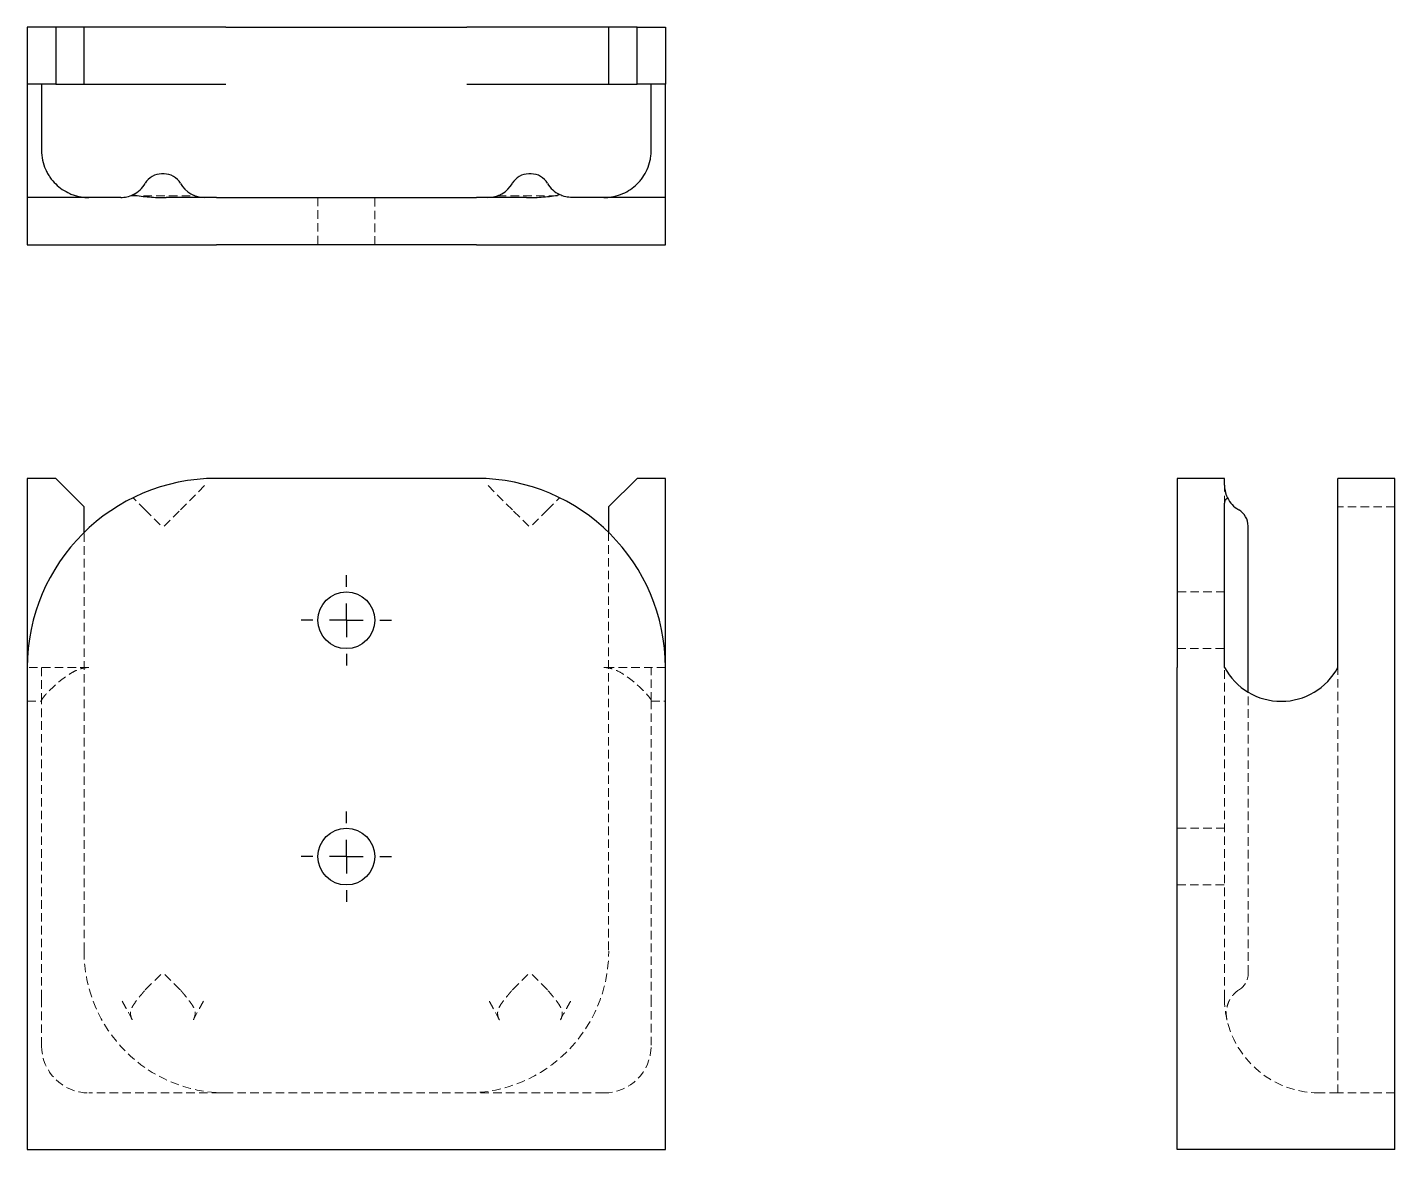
# Model space of a CAD drawing. Header units: millimetres. Extents: x 35 to 239, y 7 to 174.
import ezdxf

# ---------------------------------------------------------------- set-up
doc = ezdxf.new("R2010")
doc.units = ezdxf.units.MM
doc.linetypes.add('HIDDEN', pattern=[1.905, 1.27, -0.635])
doc.layers.add('10', color=7, linetype='Continuous')

# ---------------------------------------------------------------- blocks, each defined once
blk = doc.blocks.new('SW_CENTERMARKSYMBOL_0')
at = {"layer": '10', "color": 0}
for p, q in [((0, 5), (0, 6.73)), ((0, 0), (0, 2.5)), ((-5, 0), (-6.73, 0)), ((0, 0), (-2.5, 0)), ((0, 0), (0, -2.5)), ((0, 0), (2.5, 0)), ((5, 0), (6.73, 0)), ((0, -5), (0, -6.73))]:
    blk.add_line(p, q, dxfattribs=at)
blk = doc.blocks.new('SW_CENTERMARKSYMBOL_1')
at = {"layer": '10', "color": 0}
for p, q in [((0, 5), (0, 6.73)), ((0, 0), (0, 2.5)), ((-5, 0), (-6.73, 0)), ((0, 0), (-2.5, 0)), ((0, 0), (0, -2.5)), ((0, 0), (2.5, 0)), ((5, 0), (6.73, 0)), ((0, -5), (0, -6.73))]:
    blk.add_line(p, q, dxfattribs=at)

msp = doc.modelspace()

# ---------------------------------------------------------------- linework, layer by layer
at = {"color": 7, "linetype": 'Continuous', "lineweight": 25}
for p, q in [((39.69, 174.2), (35.46, 174.2)), ((35.46, 174.2), (35.46, 165.75)), ((39.69, 174.2), (39.69, 165.75)), ((43.92, 174.2), (39.69, 174.2)), ((43.92, 165.75), (43.92, 174.2)), ((65.04, 174.2), (43.92, 174.2)), ((65.04, 174.2), (100.96, 174.2)), ((122.08, 174.2), (100.96, 174.2)), ((122.08, 174.2), (122.08, 165.75)), ((126.31, 174.2), (122.08, 174.2)), ((126.31, 174.2), (130.54, 174.2)), ((126.31, 165.75), (126.31, 174.2)), ((130.54, 174.2), (130.54, 165.75)), ((39.69, 165.75), (35.46, 165.75)), ((35.46, 165.75), (35.46, 148.85)), ((37.58, 165.75), (37.58, 155.89)), ((39.69, 165.75), (43.92, 165.75)), ((43.92, 165.75), (65.04, 165.75)), ((100.96, 165.75), (122.08, 165.75)), ((122.08, 165.75), (126.31, 165.75)), ((130.54, 165.75), (126.31, 165.75)), ((128.42, 155.89), (128.42, 165.75)), ((130.54, 148.85), (130.54, 165.75)), ((55.83, 152.37), (55.47, 152.37)), ((110.53, 152.37), (110.17, 152.37)), ((49.37, 148.85), (35.46, 148.85)), ((35.46, 148.85), (35.46, 141.8)), ((63.63, 148.85), (56.16, 148.85)), ((63.63, 148.85), (102.37, 148.85)), ((109.84, 148.85), (102.37, 148.85)), ((130.54, 148.85), (116.63, 148.85)), ((130.54, 141.8), (130.54, 148.85)), ((35.46, 141.8), (63.63, 141.8)), ((102.37, 141.8), (63.63, 141.8)), ((102.37, 141.8), (130.54, 141.8)), ((39.69, 107), (35.46, 107)), ((35.46, 107), (35.46, 78.83)), ((39.69, 107), (43.92, 102.77)), ((102.37, 107), (63.63, 107)), ((122.08, 102.77), (126.31, 107)), ((130.54, 107), (126.31, 107)), ((130.54, 78.83), (130.54, 107)), ((213.85, 107), (206.8, 107)), ((206.8, 107), (206.8, 78.83)), ((213.85, 105.99), (213.85, 107)), ((230.75, 78.83), (230.75, 107)), ((239.2, 107), (230.75, 107)), ((239.2, 7), (239.2, 107)), ((43.92, 98.95), (43.92, 102.77)), ((122.08, 102.77), (122.08, 98.95)), ((213.85, 78.83), (213.85, 103.12)), ((217.37, 75.15), (217.37, 99.89)), ((35.46, 78.83), (35.46, 7)), ((130.54, 7), (130.54, 78.83)), ((206.8, 7), (206.8, 78.83)), ((35.46, 7), (130.54, 7)), ((239.2, 7), (206.8, 7))]:
    msp.add_line(p, q, dxfattribs=at)
at = {"color": 7, "linetype": 'HIDDEN', "lineweight": 18}
for p, q in [((50.85, 149.1), (60.45, 149.1)), ((78.77, 148.85), (78.77, 141.8)), ((87.23, 141.8), (87.23, 148.85)), ((105.55, 149.1), (115.15, 149.1)), ((58.27, 102.33), (61.93, 105.99)), ((107.73, 102.33), (104.07, 105.99)), ((213.85, 103.12), (213.85, 105.99)), ((53.03, 102.33), (51.24, 104.13)), ((112.97, 102.33), (114.76, 104.13)), ((53.03, 102.33), (55.47, 99.89)), ((55.83, 99.89), (58.27, 102.33)), ((110.17, 99.89), (107.73, 102.33)), ((112.97, 102.33), (110.53, 99.89)), ((239.2, 102.77), (230.75, 102.77)), ((43.92, 36.58), (43.92, 98.95)), ((122.08, 98.95), (122.08, 36.58)), ((213.85, 90.1), (206.8, 90.1)), ((206.8, 81.65), (213.85, 81.65)), ((44.62, 78.83), (35.46, 78.83)), ((37.58, 78.83), (37.58, 73.89)), ((130.54, 78.83), (121.38, 78.83)), ((128.42, 73.89), (128.42, 78.83)), ((213.85, 29.54), (213.85, 78.83)), ((230.75, 22.49), (230.75, 78.83)), ((35.46, 73.79), (37.58, 73.79)), ((37.58, 29.54), (37.58, 73.89)), ((128.42, 73.89), (128.42, 29.54)), ((128.42, 73.79), (130.54, 73.79)), ((217.37, 33.23), (217.37, 75.15)), ((213.85, 54.89), (206.8, 54.89)), ((206.8, 46.44), (213.85, 46.44)), ((53.09, 30.85), (55.47, 33.23)), ((58.21, 30.85), (55.83, 33.23)), ((107.79, 30.85), (110.17, 33.23)), ((112.91, 30.85), (110.53, 33.23)), ((37.58, 22.49), (37.58, 29.54)), ((128.42, 29.54), (128.42, 22.49)), ((230.75, 15.45), (230.75, 22.49)), ((121.38, 15.45), (44.62, 15.45)), ((230.75, 15.45), (227.93, 15.45)), ((239.2, 15.45), (230.75, 15.45))]:
    msp.add_line(p, q, dxfattribs=at)
at = {"color": 7, "linetype": 'Continuous', "lineweight": 25}
for centre in [(83, 85.87), (83, 50.66)]:
    msp.add_circle(centre, 4.23, dxfattribs=at)
for centre, radius, start, end in [((49.37, 153.07), 4.23, 296.198, 330), ((55.47, 149.55), 2.82, 90, 150), ((55.83, 149.55), 2.82, 30, 90), ((61.93, 153.07), 4.23, 210, 270), ((104.07, 153.07), 4.23, 270, 330), ((110.17, 149.55), 2.82, 90, 150), ((110.53, 149.55), 2.82, 30, 90), ((116.63, 153.07), 4.23, 210, 243.802), ((63.63, 78.83), 28.17, 90, 180), ((102.37, 78.83), 28.17, 0, 90), ((218.07, 105.99), 4.23, 206.198, 240), ((214.55, 99.89), 2.82, 0, 60), ((222.3, 83.39), 9.6, 208.3244, 331.6756)]:
    msp.add_arc(centre, radius, start, end, dxfattribs=at)
at = {"color": 7, "linetype": 'HIDDEN', "lineweight": 18}
for centre, radius, start, end in [((218.07, 105.99), 4.23, 192.6584, 206.198), ((65.04, 36.58), 21.13, 180, 270), ((100.96, 36.58), 21.13, 270, 0), ((214.55, 33.23), 2.82, 302.4704, 0), ((227.93, 29.54), 14.08, 180, 270), ((44.62, 22.49), 7.04, 180, 270), ((121.38, 22.49), 7.04, 270, 0)]:
    msp.add_arc(centre, radius, start, end, dxfattribs=at)
at = {"color": 7, "linetype": 'Continuous', "lineweight": 25}
for points, knots in [([(37.58, 155.89), (37.58, 155.38), (37.63, 154.89), (37.84, 153.94), (37.99, 153.48), (38.27, 152.84), (38.37, 152.63), (38.59, 152.24), (38.71, 152.05), (39.1, 151.5), (39.38, 151.17), (39.99, 150.57), (40.32, 150.3), (41.03, 149.81), (41.41, 149.61), (42.01, 149.34), (42.22, 149.26), (42.66, 149.12), (42.89, 149.06), (43.36, 148.95), (43.6, 148.91), (44.11, 148.86), (44.36, 148.85), (44.62, 148.85)], [0, 0, 0, 0, 0.125, 0.125, 0.25, 0.25, 0.3125, 0.3125, 0.375, 0.375, 0.5, 0.5, 0.625, 0.625, 0.75, 0.75, 0.8125, 0.8125, 0.875, 0.875, 0.9375, 0.9375, 1, 1, 1, 1]), ([(121.38, 148.85), (121.64, 148.85), (121.89, 148.86), (122.39, 148.91), (122.64, 148.95), (123.34, 149.11), (123.77, 149.25), (124.59, 149.6), (124.97, 149.81), (125.67, 150.29), (126, 150.56), (126.47, 151.01), (126.62, 151.17), (126.9, 151.5), (127.03, 151.68), (127.41, 152.22), (127.63, 152.61), (128.01, 153.47), (128.16, 153.92), (128.31, 154.64), (128.35, 154.88), (128.41, 155.38), (128.42, 155.63), (128.42, 155.89)], [0, 0, 0, 0, 0.0625, 0.0625, 0.125, 0.125, 0.25, 0.25, 0.375, 0.375, 0.5, 0.5, 0.5625, 0.5625, 0.625, 0.625, 0.75, 0.75, 0.875, 0.875, 0.9375, 0.9375, 1, 1, 1, 1]), ([(49.37, 148.85), (49.69, 148.85), (50, 148.88), (50.62, 149.02), (50.94, 149.13), (51.24, 149.28)], [0, 0, 0, 0, 0.5, 0.5, 1, 1, 1, 1]), ([(51.24, 149.28), (52.01, 149.09), (52.82, 148.99), (54.47, 148.86), (55.31, 148.85), (56.16, 148.85)], [0, 0, 0, 0, 0.5, 0.5, 1, 1, 1, 1]), ([(109.84, 148.85), (110.69, 148.85), (111.53, 148.86), (113.18, 148.99), (113.99, 149.09), (114.76, 149.28)], [0, 0, 0, 0, 0.5, 0.5, 1, 1, 1, 1]), ([(116.63, 148.85), (116.31, 148.85), (116, 148.88), (115.38, 149.02), (115.06, 149.13), (114.76, 149.28)], [0, 0, 0, 0, 0.5, 0.5, 1, 1, 1, 1]), ([(213.85, 105.99), (213.85, 105.76), (213.86, 105.48), (213.99, 104.86), (214.09, 104.51), (214.28, 104.13)], [0, 0, 0, 0, 0.5, 0.5, 1, 1, 1, 1]), ([(213.85, 103.12), (213.85, 103.31), (213.88, 103.48), (214.02, 103.82), (214.13, 103.98), (214.28, 104.13)], [0, 0, 0, 0, 0.5, 0.5, 1, 1, 1, 1])]:
    msp.add_open_spline(points, degree=3, knots=knots, dxfattribs=at)
at = {"color": 7, "linetype": 'HIDDEN', "lineweight": 18}
for points, knots in [([(60.2, 149.22), (60.31, 149.17), (60.47, 149.11), (60.45, 149.11), (60.45, 149.11)], [0, 0, 0, 0, 0.735965, 1, 1, 1, 1]), ([(105.8, 149.22), (105.69, 149.17), (105.53, 149.11), (105.55, 149.11), (105.55, 149.11)], [0, 0, 0, 0, 0.735965, 1, 1, 1, 1]), ([(37.58, 73.89), (37.58, 73.97), (37.63, 74.08), (37.84, 74.38), (37.99, 74.57), (38.27, 74.88), (38.37, 74.99), (38.59, 75.22), (38.71, 75.35), (39.1, 75.72), (39.38, 75.99), (39.99, 76.53), (40.32, 76.81), (41.03, 77.36), (41.41, 77.63), (42.01, 78.01), (42.22, 78.13), (42.66, 78.36), (42.89, 78.46), (43.36, 78.63), (43.6, 78.7), (44.11, 78.8), (44.36, 78.83), (44.62, 78.83)], [0, 0, 0, 0, 0.125, 0.125, 0.25, 0.25, 0.3125, 0.3125, 0.375, 0.375, 0.5, 0.5, 0.625, 0.625, 0.75, 0.75, 0.8125, 0.8125, 0.875, 0.875, 0.9375, 0.9375, 1, 1, 1, 1]), ([(121.38, 78.83), (121.64, 78.83), (121.89, 78.8), (122.39, 78.71), (122.64, 78.63), (123.34, 78.37), (123.77, 78.14), (124.59, 77.63), (124.97, 77.36), (125.67, 76.81), (126, 76.54), (126.47, 76.13), (126.62, 75.99), (126.9, 75.73), (127.03, 75.6), (127.41, 75.22), (127.63, 74.99), (128.01, 74.57), (128.16, 74.38), (128.31, 74.16), (128.35, 74.09), (128.41, 73.98), (128.42, 73.93), (128.42, 73.89)], [0, 0, 0, 0, 0.0625, 0.0625, 0.125, 0.125, 0.25, 0.25, 0.375, 0.375, 0.5, 0.5, 0.5625, 0.5625, 0.625, 0.625, 0.75, 0.75, 0.875, 0.875, 0.9375, 0.9375, 1, 1, 1, 1]), ([(51.1, 26.32), (50.99, 26.53), (50.9, 26.75), (50.84, 27.11), (50.83, 27.23), (50.83, 27.46), (50.85, 27.59), (50.94, 27.93), (51.04, 28.15), (51.27, 28.56), (51.4, 28.75), (51.66, 29.11), (51.79, 29.29), (52.06, 29.63), (52.19, 29.79), (52.45, 30.1), (52.57, 30.25), (52.81, 30.53), (52.93, 30.66), (53.03, 30.78)], [0, 0, 0, 0, 0.125, 0.125, 0.1875, 0.1875, 0.25, 0.25, 0.375, 0.375, 0.5, 0.5, 0.625, 0.625, 0.75, 0.75, 0.875, 0.875, 1, 1, 1, 1]), ([(60.2, 26.32), (60.31, 26.53), (60.4, 26.75), (60.46, 27.11), (60.47, 27.23), (60.46, 27.46), (60.45, 27.59), (60.36, 27.93), (60.26, 28.15), (60.03, 28.56), (59.9, 28.75), (59.64, 29.11), (59.51, 29.29), (59.24, 29.63), (59.11, 29.79), (58.85, 30.1), (58.73, 30.25), (58.49, 30.53), (58.37, 30.66), (58.27, 30.78)], [0, 0, 0, 0, 0.125, 0.125, 0.1875, 0.1875, 0.25, 0.25, 0.375, 0.375, 0.5, 0.5, 0.625, 0.625, 0.75, 0.75, 0.875, 0.875, 1, 1, 1, 1]), ([(105.8, 26.32), (105.69, 26.53), (105.6, 26.75), (105.54, 27.11), (105.53, 27.23), (105.54, 27.46), (105.55, 27.59), (105.64, 27.93), (105.74, 28.15), (105.97, 28.56), (106.1, 28.75), (106.36, 29.11), (106.49, 29.29), (106.76, 29.63), (106.89, 29.79), (107.15, 30.1), (107.27, 30.25), (107.51, 30.53), (107.63, 30.66), (107.73, 30.78)], [0, 0, 0, 0, 0.125, 0.125, 0.1875, 0.1875, 0.25, 0.25, 0.375, 0.375, 0.5, 0.5, 0.625, 0.625, 0.75, 0.75, 0.875, 0.875, 1, 1, 1, 1]), ([(114.9, 26.32), (115.01, 26.53), (115.1, 26.75), (115.16, 27.11), (115.17, 27.23), (115.17, 27.46), (115.15, 27.59), (115.06, 27.93), (114.96, 28.15), (114.73, 28.56), (114.6, 28.75), (114.34, 29.11), (114.21, 29.29), (113.94, 29.63), (113.81, 29.79), (113.55, 30.1), (113.43, 30.25), (113.19, 30.53), (113.07, 30.66), (112.97, 30.78)], [0, 0, 0, 0, 0.125, 0.125, 0.1875, 0.1875, 0.25, 0.25, 0.375, 0.375, 0.5, 0.5, 0.625, 0.625, 0.75, 0.75, 0.875, 0.875, 1, 1, 1, 1]), ([(214.22, 26.32), (214.17, 26.53), (214.13, 26.75), (214.11, 27.11), (214.1, 27.23), (214.11, 27.46), (214.11, 27.59), (214.15, 27.93), (214.19, 28.15), (214.29, 28.56), (214.36, 28.75), (214.51, 29.11), (214.6, 29.29), (214.81, 29.63), (214.92, 29.79), (215.17, 30.1), (215.31, 30.25), (215.61, 30.53), (215.78, 30.66), (215.96, 30.78)], [0, 0, 0, 0, 0.125, 0.125, 0.1875, 0.1875, 0.25, 0.25, 0.375, 0.375, 0.5, 0.5, 0.625, 0.625, 0.75, 0.75, 0.875, 0.875, 1, 1, 1, 1]), ([(51.1, 26.32), (50.82, 26.86), (50.54, 27.39), (50.1, 28.19), (49.96, 28.46), (49.67, 29), (49.52, 29.27), (49.37, 29.54)], [0, 0, 0, 0, 0.5, 0.5, 0.75, 0.75, 1, 1, 1, 1]), ([(60.2, 26.32), (60.48, 26.86), (60.76, 27.39), (61.2, 28.19), (61.34, 28.46), (61.63, 29), (61.78, 29.27), (61.93, 29.54)], [0, 0, 0, 0, 0.5, 0.5, 0.75, 0.75, 1, 1, 1, 1]), ([(105.8, 26.32), (105.52, 26.86), (105.24, 27.39), (104.8, 28.19), (104.66, 28.46), (104.37, 29), (104.22, 29.27), (104.07, 29.54)], [0, 0, 0, 0, 0.5, 0.5, 0.75, 0.75, 1, 1, 1, 1]), ([(114.9, 26.32), (115.18, 26.86), (115.46, 27.39), (115.9, 28.19), (116.04, 28.46), (116.33, 29), (116.48, 29.27), (116.63, 29.54)], [0, 0, 0, 0, 0.5, 0.5, 0.75, 0.75, 1, 1, 1, 1])]:
    msp.add_open_spline(points, degree=3, knots=knots, dxfattribs=at)
for points in [[(53.09, 30.85), (53.07, 30.83), (53.05, 30.81), (53.03, 30.78)], [(58.27, 30.78), (58.25, 30.81), (58.23, 30.83), (58.21, 30.85)], [(107.79, 30.85), (107.77, 30.83), (107.75, 30.81), (107.73, 30.78)], [(112.97, 30.78), (112.95, 30.81), (112.93, 30.83), (112.91, 30.85)], [(215.96, 30.78), (215.99, 30.81), (216.03, 30.83), (216.06, 30.85)]]:
    msp.add_open_spline(points, degree=3, dxfattribs=at)

# ---------------------------------------------------------------- block references
at = {"layer": '10'}
for name, p in [('SW_CENTERMARKSYMBOL_1', (83, 85.87)), ('SW_CENTERMARKSYMBOL_0', (83, 50.66))]:
    msp.add_blockref(name, p, dxfattribs=at)

doc.saveas('drawing.dxf')
